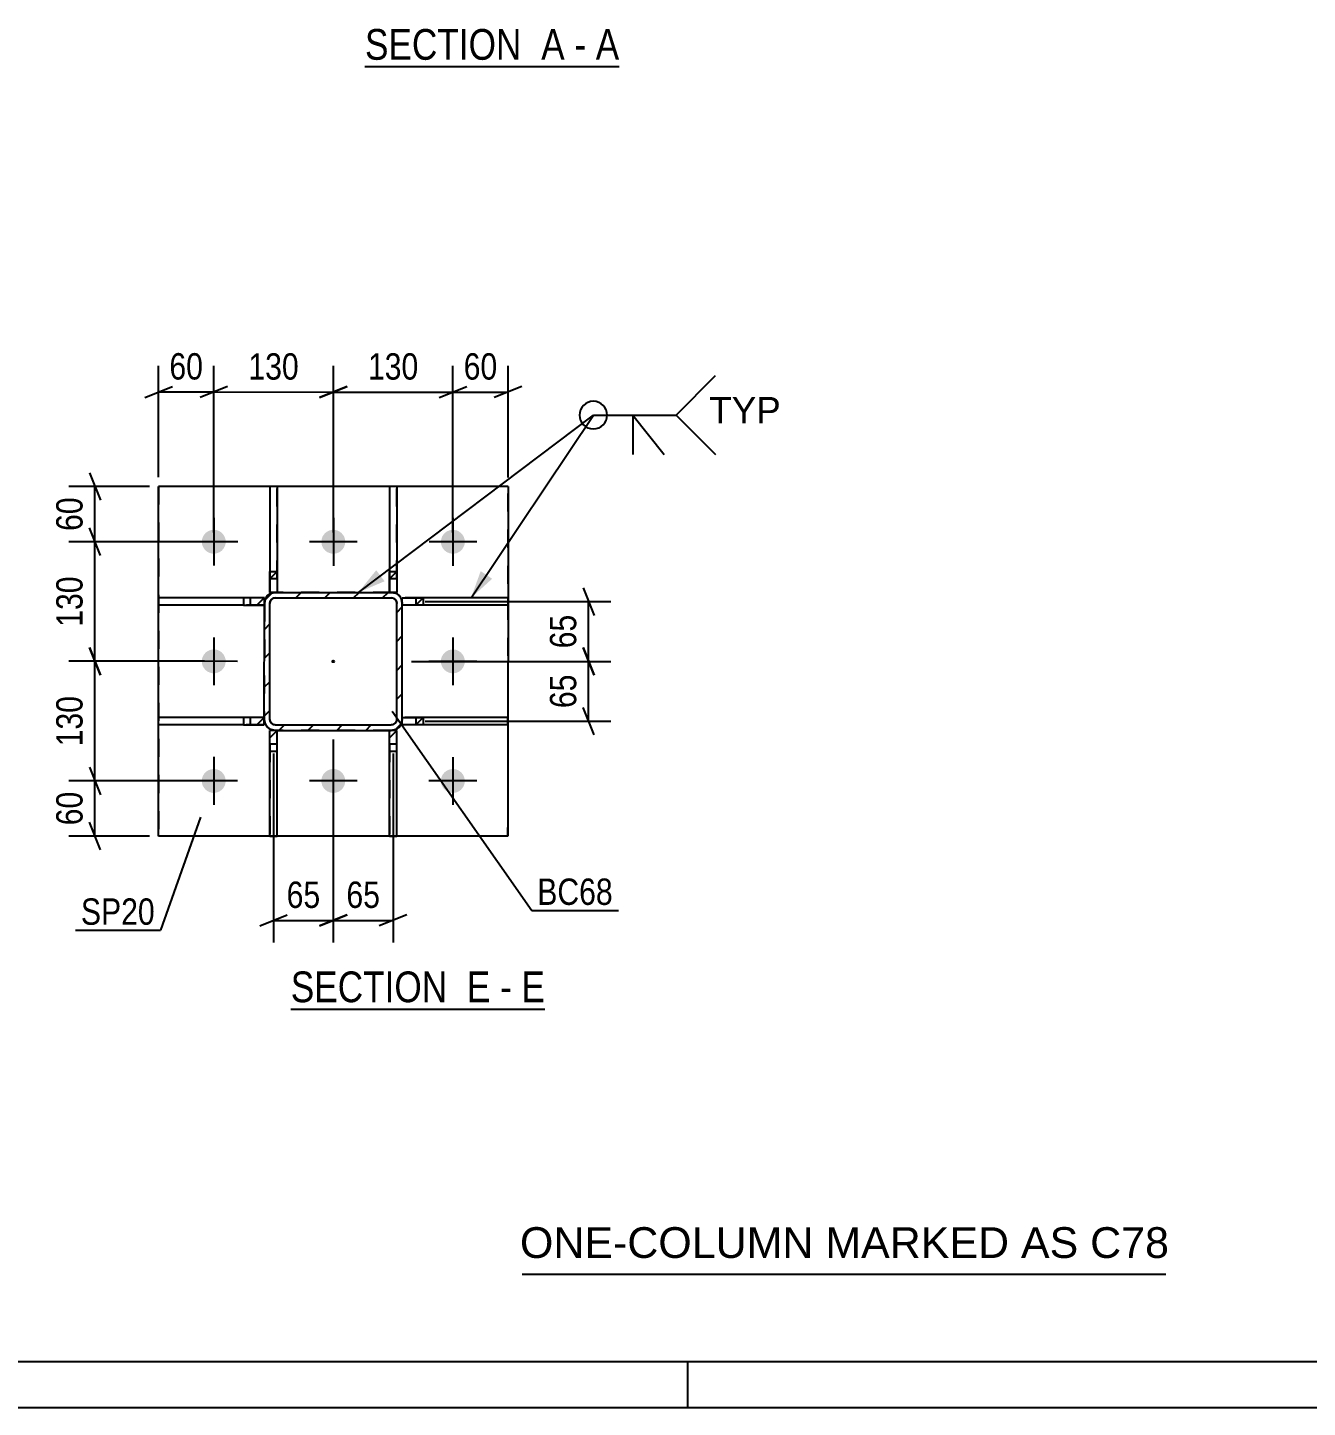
# Model space of a CAD drawing. Header units: millimetres. Extents: x -212 to 629, y -168 to 426.
# Drawn here: x 137.2 to 276.3, y -167.9 to -17.9 of the extents above; entities that cross this region are included whole.
import ezdxf

# ---------------------------------------------------------------- set-up
doc = ezdxf.new("R2010")
doc.units = ezdxf.units.MM
doc.linetypes.add('DXK_LINE_DOT2', pattern=[3.9198, 1.9599, -1.9599])
doc.linetypes.add('DXK_LINE_DOT3', pattern=[5.9187, 2.979, -0.9799, 0.9799, -0.9799])
doc.styles.add('Arial', font='ARIAL.TTF', dxfattribs={"height": 0.2})
doc.styles.add('Arial Narrow', font='ARIALN.TTF', dxfattribs={"height": 0.2})

# ---------------------------------------------------------------- blocks, each defined once
blk = doc.blocks.new('Unknown-284936395-18 - 4422')
at = {"color": 6, "linetype": 'Continuous'}
blk.add_line((165.8, -124.6), (193.44, -124.6), dxfattribs=at)
at = {"color": 0, "linetype": 'Continuous'}
for points in [[(183.9, -123.85), (183.9, -120.35), (165.8, -120.35), (165.8, -123.85)], [(187.51, -123.85), (187.51, -120.35), (184.95, -120.35), (184.95, -123.85)], [(189.84, -123.85), (189.84, -120.35), (188.56, -120.35), (188.56, -123.85)], [(193.44, -123.85), (193.44, -120.35), (190.89, -120.35), (190.89, -123.85)]]:
    blk.add_wipeout(points, dxfattribs=at)
at = {"color": 7, "linetype": 'Continuous', "style": 'Arial Narrow'}
for s, p in [('SECTION ', (165.8, -123.85)), ('E', (184.95, -123.85)), ('E', (190.89, -123.85)), ('-', (188.56, -123.85))]:
    blk.add_text(s, height=3.34, dxfattribs=at).set_placement(p)
blk = doc.blocks.new('Unknown-284936395-1134')
at = {"color": 5, "linetype": 'Continuous'}
for p, q in [((-207.04, -162.9), (623.96, -162.9)), ((208.96, -167.9), (208.96, -162.9)), ((-212.04, -167.9), (628.96, -167.9))]:
    blk.add_line(p, q, dxfattribs=at)
blk = doc.blocks.new('Unknown-284936395-17 - 3262')
at = {"color": 6, "linetype": 'Continuous'}
blk.add_line((173.87, -22.15), (201.52, -22.15), dxfattribs=at)
at = {"color": 0, "linetype": 'Continuous'}
for points in [[(191.98, -21.4), (191.98, -17.9), (173.87, -17.9), (173.87, -21.4)], [(195.59, -21.4), (195.59, -17.9), (193.03, -17.9), (193.03, -21.4)], [(197.91, -21.4), (197.91, -17.9), (196.64, -17.9), (196.64, -21.4)], [(201.52, -21.4), (201.52, -17.9), (198.96, -17.9), (198.96, -21.4)]]:
    blk.add_wipeout(points, dxfattribs=at)
at = {"color": 7, "linetype": 'Continuous', "style": 'Arial Narrow'}
for s, p in [('SECTION ', (173.87, -21.4)), ('A', (193.03, -21.4)), ('A', (198.96, -21.4)), ('-', (196.64, -21.4))]:
    blk.add_text(s, height=3.34, dxfattribs=at).set_placement(p)
blk = doc.blocks.new('Part-284936395-4465 - 4422')
at = {"linetype": 'Continuous'}
h = blk.add_hatch(dxfattribs=at)
h.set_pattern_fill('', scale=0.7, style=0, pattern_type=0)
h.set_pattern_definition([(45, (177.3264, -77.038), (-1.5715, 1.5715), [])])
h.paths.add_polyline_path([(177.33, -79.3), (177.33, -77.04), (176.53, -77.04), (176.53, -79.3)])
at = {"color": 2, "linetype": 'Continuous'}
for p, q in [((177.33, -67.8), (176.53, -67.8)), ((176.53, -67.8), (176.53, -77.04)), ((177.33, -67.8), (177.33, -77.04)), ((176.53, -79.3), (176.53, -77.04)), ((176.53, -77.04), (177.33, -77.04)), ((177.33, -77.04), (177.33, -79.3)), ((176.53, -79.3), (176.53, -79.3)), ((177.33, -79.3), (176.53, -79.3)), ((177.33, -79.3), (177.33, -79.3))]:
    blk.add_line(p, q, dxfattribs=at)
at = {"color": 7, "linetype": 'DXK_LINE_DOT2'}
for p, q in [((176.53, -67.8), (176.53, -77.8)), ((177.33, -77.8), (177.33, -67.8)), ((176.53, -77.8), (177.33, -77.8)), ((176.53, -77.8), (176.53, -79.3)), ((177.33, -77.8), (177.33, -79.3)), ((177.33, -79.3), (176.53, -79.3))]:
    blk.add_line(p, q, dxfattribs=at)
blk = doc.blocks.new('Bolt-284936395-4429 - 4422')
at = {"linetype": 'Continuous'}
for points in [[(156.13, -73.79), (156.16, -73.52), (156.24, -73.26), (156.38, -73.03), (156.56, -72.82), (156.78, -72.67), (157.03, -72.56), (157.3, -72.5), (157.57, -72.5), (157.83, -72.56), (158.08, -72.67), (158.3, -72.83), (158.48, -73.04), (158.62, -73.27), (158.7, -73.53), (158.73, -73.8), (158.7, -74.07), (158.61, -74.33), (158.47, -74.56), (158.29, -74.77), (158.07, -74.92), (157.82, -75.03), (157.56, -75.09), (157.28, -75.09), (157.02, -75.03), (156.77, -74.92), (156.55, -74.76), (156.37, -74.55), (156.24, -74.32), (156.15, -74.06)], [(169.13, -73.79), (169.16, -73.52), (169.24, -73.26), (169.38, -73.03), (169.56, -72.83), (169.78, -72.67), (170.03, -72.56), (170.3, -72.5), (170.57, -72.5), (170.83, -72.56), (171.08, -72.67), (171.3, -72.84), (171.48, -73.04), (171.62, -73.27), (171.7, -73.53), (171.73, -73.8), (171.7, -74.07), (171.61, -74.33), (171.47, -74.57), (171.29, -74.77), (171.07, -74.93), (170.82, -75.04), (170.56, -75.09), (170.28, -75.09), (170.02, -75.03), (169.77, -74.92), (169.55, -74.76), (169.37, -74.56), (169.24, -74.32), (169.15, -74.06)], [(182.13, -73.79), (182.16, -73.52), (182.24, -73.26), (182.38, -73.03), (182.56, -72.83), (182.78, -72.67), (183.03, -72.56), (183.3, -72.51), (183.57, -72.51), (183.83, -72.56), (184.08, -72.68), (184.3, -72.84), (184.48, -73.04), (184.62, -73.28), (184.7, -73.54), (184.73, -73.81), (184.7, -74.08), (184.61, -74.33), (184.47, -74.57), (184.29, -74.77), (184.07, -74.93), (183.82, -75.04), (183.56, -75.09), (183.28, -75.09), (183.02, -75.03), (182.77, -74.92), (182.55, -74.76), (182.37, -74.56), (182.24, -74.32), (182.15, -74.06)], [(156.12, -86.79), (156.15, -86.52), (156.24, -86.26), (156.38, -86.03), (156.56, -85.82), (156.78, -85.67), (157.03, -85.56), (157.29, -85.5), (157.57, -85.5), (157.83, -85.56), (158.08, -85.67), (158.3, -85.83), (158.48, -86.04), (158.61, -86.27), (158.7, -86.53), (158.72, -86.8), (158.69, -87.07), (158.61, -87.33), (158.47, -87.56), (158.29, -87.77), (158.07, -87.92), (157.82, -88.03), (157.55, -88.09), (157.28, -88.09), (157.02, -88.03), (156.77, -87.92), (156.55, -87.76), (156.37, -87.55), (156.23, -87.32), (156.15, -87.06)], [(182.12, -86.79), (182.15, -86.52), (182.24, -86.26), (182.38, -86.03), (182.56, -85.83), (182.78, -85.67), (183.03, -85.56), (183.29, -85.51), (183.57, -85.51), (183.83, -85.56), (184.08, -85.68), (184.3, -85.84), (184.48, -86.04), (184.61, -86.28), (184.7, -86.54), (184.72, -86.81), (184.69, -87.08), (184.61, -87.33), (184.47, -87.57), (184.29, -87.77), (184.07, -87.93), (183.82, -88.04), (183.55, -88.09), (183.28, -88.09), (183.02, -88.03), (182.77, -87.92), (182.55, -87.76), (182.37, -87.56), (182.23, -87.32), (182.15, -87.06)], [(156.12, -99.79), (156.15, -99.52), (156.24, -99.26), (156.37, -99.03), (156.56, -98.82), (156.78, -98.67), (157.03, -98.56), (157.29, -98.5), (157.56, -98.5), (157.83, -98.56), (158.08, -98.67), (158.3, -98.83), (158.48, -99.04), (158.61, -99.27), (158.69, -99.53), (158.72, -99.8), (158.69, -100.07), (158.61, -100.33), (158.47, -100.56), (158.29, -100.77), (158.07, -100.92), (157.82, -101.03), (157.55, -101.09), (157.28, -101.09), (157.01, -101.03), (156.77, -100.92), (156.55, -100.76), (156.37, -100.55), (156.23, -100.32), (156.15, -100.06)], [(169.12, -99.79), (169.15, -99.52), (169.24, -99.26), (169.37, -99.03), (169.56, -98.83), (169.78, -98.67), (170.03, -98.56), (170.29, -98.5), (170.56, -98.5), (170.83, -98.56), (171.08, -98.67), (171.3, -98.84), (171.48, -99.04), (171.61, -99.27), (171.69, -99.53), (171.72, -99.8), (171.69, -100.07), (171.61, -100.33), (171.47, -100.57), (171.29, -100.77), (171.07, -100.93), (170.82, -101.04), (170.55, -101.09), (170.28, -101.09), (170.01, -101.03), (169.77, -100.92), (169.55, -100.76), (169.37, -100.56), (169.23, -100.32), (169.15, -100.06)], [(182.12, -99.79), (182.15, -99.52), (182.24, -99.26), (182.37, -99.03), (182.56, -98.83), (182.78, -98.67), (183.03, -98.56), (183.29, -98.51), (183.56, -98.51), (183.83, -98.56), (184.08, -98.68), (184.3, -98.84), (184.48, -99.04), (184.61, -99.28), (184.69, -99.54), (184.72, -99.81), (184.69, -100.08), (184.61, -100.33), (184.47, -100.57), (184.29, -100.77), (184.07, -100.93), (183.82, -101.04), (183.55, -101.09), (183.28, -101.09), (183.01, -101.03), (182.77, -100.92), (182.55, -100.76), (182.37, -100.56), (182.23, -100.32), (182.15, -100.06)]]:
    blk.add_hatch(color=1, dxfattribs=at).paths.add_polyline_path(points)
at = {"color": 1, "linetype": 'Continuous'}
for p, q in [((157.43, -71.19), (157.43, -76.39)), ((170.43, -71.2), (170.43, -76.4)), ((183.43, -71.2), (183.43, -76.4)), ((160.03, -73.8), (154.83, -73.79)), ((173.03, -73.8), (167.83, -73.8)), ((186.03, -73.8), (180.83, -73.8)), ((157.42, -84.19), (157.42, -89.39)), ((183.42, -84.2), (183.42, -89.4)), ((160.02, -86.8), (154.82, -86.79)), ((186.02, -86.8), (180.82, -86.8)), ((157.42, -97.19), (157.42, -102.39)), ((170.42, -97.2), (170.42, -102.4)), ((183.42, -97.2), (183.42, -102.4)), ((160.02, -99.8), (154.82, -99.79)), ((173.02, -99.8), (167.82, -99.8)), ((186.02, -99.8), (180.82, -99.8))]:
    blk.add_line(p, q, dxfattribs=at)
blk = doc.blocks.new('Part-284936395-4463 - 4422')
at = {"linetype": 'Continuous'}
h = blk.add_hatch(dxfattribs=at)
h.set_pattern_fill('', scale=0.7, style=0, pattern_type=0)
h.set_pattern_definition([(45, (177.3234, -94.2981), (-1.5715, 1.5715), [])])
h.paths.add_polyline_path([(177.32, -96.56), (177.32, -94.3), (176.52, -94.3), (176.52, -96.56)])
at = {"color": 2, "linetype": 'Continuous'}
for p, q in [((176.52, -94.3), (176.52, -94.3)), ((176.52, -96.56), (176.52, -94.3)), ((177.32, -94.3), (176.52, -94.3)), ((177.32, -94.3), (177.32, -94.3)), ((177.32, -96.56), (177.32, -94.3)), ((176.52, -105.8), (176.52, -96.56)), ((176.52, -96.56), (177.32, -96.56)), ((177.32, -105.8), (177.32, -96.56)), ((176.52, -105.8), (177.32, -105.8))]:
    blk.add_line(p, q, dxfattribs=at)
at = {"color": 7, "linetype": 'DXK_LINE_DOT2'}
for p, q in [((176.52, -95.8), (176.52, -94.3)), ((177.32, -94.3), (176.52, -94.3)), ((177.32, -95.8), (177.32, -94.3)), ((177.32, -95.8), (176.52, -95.8)), ((176.52, -95.8), (176.52, -105.8)), ((177.32, -105.8), (177.32, -95.8))]:
    blk.add_line(p, q, dxfattribs=at)
blk = doc.blocks.new('Part-284936395-4466 - 4422')
at = {"linetype": 'Continuous'}
h = blk.add_hatch(dxfattribs=at)
h.set_pattern_fill('', scale=0.7, style=0, pattern_type=0)
h.set_pattern_definition([(45, (162.9236, -92.8954), (-1.5715, 1.5715), [])])
h.paths.add_polyline_path([(162.92, -93.7), (162.92, -92.9), (160.66, -92.89), (160.66, -93.69)])
at = {"color": 2, "linetype": 'Continuous'}
for p, q in [((151.42, -93.69), (151.42, -92.89)), ((160.66, -92.89), (151.42, -92.89)), ((162.92, -92.9), (160.66, -92.89)), ((160.66, -92.89), (160.66, -93.69)), ((162.92, -92.9), (162.92, -92.9)), ((162.92, -93.7), (162.92, -92.9)), ((160.66, -93.69), (151.42, -93.69)), ((160.66, -93.69), (162.92, -93.7)), ((162.92, -93.7), (162.92, -93.7))]:
    blk.add_line(p, q, dxfattribs=at)
at = {"color": 7, "linetype": 'DXK_LINE_DOT2'}
for p, q in [((162.92, -92.9), (160.66, -92.89)), ((161.42, -93.7), (161.42, -92.9)), ((162.92, -93.7), (162.92, -92.9)), ((162.92, -93.7), (160.66, -93.69))]:
    blk.add_line(p, q, dxfattribs=at)
blk = doc.blocks.new('Part-284936395-4467 - 4422')
at = {"linetype": 'Continuous'}
h = blk.add_hatch(dxfattribs=at)
h.set_pattern_fill('', scale=0.7, style=0, pattern_type=0)
h.set_pattern_definition([(45, (164.3234, -94.2959), (-1.5715, 1.5715), [])])
h.paths.add_polyline_path([(164.32, -96.56), (164.32, -94.3), (163.52, -94.3), (163.52, -96.56)])
at = {"color": 2, "linetype": 'Continuous'}
for p, q in [((163.52, -94.3), (163.52, -94.3)), ((163.52, -96.56), (163.52, -94.3)), ((164.32, -94.3), (163.52, -94.3)), ((164.32, -94.3), (164.32, -94.3)), ((164.32, -96.56), (164.32, -94.3)), ((163.52, -105.8), (163.52, -96.56)), ((163.52, -96.56), (164.32, -96.56)), ((164.32, -105.8), (164.32, -96.56)), ((163.52, -105.8), (164.32, -105.8))]:
    blk.add_line(p, q, dxfattribs=at)
at = {"color": 7, "linetype": 'DXK_LINE_DOT2'}
for p, q in [((163.52, -95.8), (163.52, -94.3)), ((164.32, -94.3), (163.52, -94.3)), ((164.32, -95.8), (164.32, -94.3)), ((164.32, -95.8), (163.52, -95.8)), ((163.52, -95.8), (163.52, -105.8)), ((164.32, -105.8), (164.32, -95.8))]:
    blk.add_line(p, q, dxfattribs=at)
blk = doc.blocks.new('Part-284936395-4468 - 4422')
at = {"linetype": 'Continuous'}
h = blk.add_hatch(dxfattribs=at)
h.set_pattern_fill('', scale=0.7, style=0, pattern_type=0)
h.set_pattern_definition([(45, (162.9259, -79.896), (-1.5715, 1.5715), [])])
h.paths.add_polyline_path([(162.93, -80.7), (162.93, -79.9), (160.66, -79.9), (160.66, -80.7)])
at = {"color": 2, "linetype": 'Continuous'}
for p, q in [((151.43, -80.69), (151.43, -79.89)), ((160.66, -79.9), (151.43, -79.89)), ((160.66, -80.7), (151.43, -80.69)), ((162.93, -79.9), (160.66, -79.9)), ((160.66, -79.9), (160.66, -80.7)), ((160.66, -80.7), (162.93, -80.7)), ((162.93, -79.9), (162.93, -79.9)), ((162.93, -80.7), (162.93, -79.9)), ((162.93, -80.7), (162.93, -80.7))]:
    blk.add_line(p, q, dxfattribs=at)
at = {"color": 7, "linetype": 'DXK_LINE_DOT2'}
for p, q in [((162.93, -79.9), (160.66, -79.9)), ((162.93, -80.7), (160.66, -80.7)), ((161.43, -80.7), (161.43, -79.9)), ((162.93, -80.7), (162.93, -79.9))]:
    blk.add_line(p, q, dxfattribs=at)
blk = doc.blocks.new('Part-284936395-4487 - 4422')
at = {"linetype": 'Continuous'}
h = blk.add_hatch(dxfattribs=at)
h.set_pattern_fill('', scale=0.7, style=0, pattern_type=0)
h.set_pattern_definition([(45, (177.1826, -94.2068), (-1.57154, 1.57154), [])])
h.paths.add_polyline_path([(176.72, -94.3), (177.18, -94.21), (177.57, -93.95), (177.83, -93.56), (177.92, -93.1), (177.93, -80.5), (177.83, -80.04), (177.57, -79.65), (177.19, -79.39), (176.73, -79.3), (164.13, -79.3), (163.67, -79.39), (163.28, -79.65), (163.02, -80.04), (162.93, -80.5), (162.92, -93.1), (163.01, -93.55), (163.27, -93.94), (163.66, -94.2), (164.12, -94.3)])
h.paths.add_polyline_path([(164.12, -93.7), (163.89, -93.65), (163.7, -93.52), (163.57, -93.33), (163.52, -93.1), (163.53, -80.5), (163.57, -80.27), (163.7, -80.07), (163.9, -79.94), (164.13, -79.9), (176.73, -79.9), (176.96, -79.94), (177.15, -80.07), (177.28, -80.27), (177.33, -80.5), (177.32, -93.1), (177.28, -93.33), (177.15, -93.52), (176.95, -93.65), (176.72, -93.7)])
blk.add_hatch(color=246, dxfattribs=at).paths.add_polyline_path([(170.42, -86.9, -1), (170.42, -86.7, -1)])
at = {"color": 7, "linetype": 'DXK_LINE_DOT2'}
for p, q in [((163.67, -79.39), (164.13, -79.3)), ((176.73, -79.3), (164.13, -79.3)), ((176.73, -79.3), (177.18, -79.39)), ((162.93, -80.5), (162.92, -93.1)), ((162.93, -80.5), (163.02, -80.04)), ((163.02, -80.04), (163.02, -80.04)), ((163.52, -93.1), (163.53, -80.5)), ((163.57, -80.27), (163.53, -80.5)), ((163.7, -80.07), (163.57, -80.27)), ((163.9, -79.94), (163.7, -80.07)), ((164.13, -79.9), (163.9, -79.94)), ((164.13, -79.9), (176.73, -79.9)), ((176.95, -79.94), (176.73, -79.9)), ((177.15, -80.07), (176.95, -79.94)), ((177.28, -80.27), (177.15, -80.07)), ((177.33, -80.5), (177.28, -80.27)), ((177.32, -93.1), (177.33, -80.5)), ((177.83, -80.04), (177.93, -80.5)), ((177.92, -93.1), (177.93, -80.5)), ((163.01, -93.55), (162.92, -93.1)), ((162.92, -93.1), (162.92, -93.1)), ((163.52, -93.1), (163.57, -93.33)), ((163.57, -93.33), (163.7, -93.52)), ((164.12, -94.3), (163.66, -94.2)), ((163.7, -93.52), (163.89, -93.65)), ((163.89, -93.65), (164.12, -93.7)), ((164.12, -93.7), (176.72, -93.7)), ((176.72, -94.3), (164.12, -94.3)), ((176.72, -93.7), (176.95, -93.65)), ((177.18, -94.21), (176.72, -94.3)), ((176.95, -93.65), (177.15, -93.52)), ((177.15, -93.52), (177.28, -93.33)), ((177.28, -93.33), (177.32, -93.1)), ((177.92, -93.1), (177.83, -93.56))]:
    blk.add_line(p, q, dxfattribs=at)
at = {"color": 2, "linetype": 'Continuous'}
for p, q in [((164.13, -79.3), (163.67, -79.39)), ((164.13, -79.3), (164.13, -79.3)), ((164.13, -79.3), (176.73, -79.3)), ((176.73, -79.3), (176.73, -79.3)), ((177.19, -79.39), (176.73, -79.3)), ((162.92, -93.1), (162.93, -80.5)), ((163.02, -80.04), (162.93, -80.5)), ((162.93, -80.5), (162.93, -80.5)), ((163.52, -93.1), (163.53, -80.5)), ((163.53, -80.5), (163.57, -80.27)), ((163.53, -80.5), (163.53, -80.5)), ((163.57, -80.27), (163.7, -80.07)), ((163.7, -80.07), (163.9, -79.94)), ((163.9, -79.94), (164.13, -79.9)), ((164.13, -79.9), (164.13, -79.9)), ((164.13, -79.9), (176.73, -79.9)), ((176.73, -79.9), (176.73, -79.9)), ((176.73, -79.9), (176.96, -79.94)), ((176.96, -79.94), (177.15, -80.07)), ((177.15, -80.07), (177.28, -80.27)), ((177.28, -80.27), (177.33, -80.5)), ((177.32, -93.1), (177.33, -80.5)), ((177.33, -80.5), (177.33, -80.5)), ((177.93, -80.5), (177.83, -80.04)), ((177.92, -93.1), (177.93, -80.5)), ((177.93, -80.5), (177.93, -80.5)), ((162.92, -93.1), (162.92, -93.1)), ((162.92, -93.1), (163.01, -93.55)), ((163.52, -93.1), (163.52, -93.1)), ((163.57, -93.33), (163.52, -93.1)), ((163.7, -93.52), (163.57, -93.33)), ((163.66, -94.2), (164.12, -94.3)), ((163.89, -93.65), (163.7, -93.52)), ((164.12, -93.7), (163.89, -93.65)), ((164.12, -93.7), (164.12, -93.7)), ((164.12, -93.7), (176.72, -93.7)), ((164.12, -94.3), (164.12, -94.3)), ((164.12, -94.3), (176.72, -94.3)), ((176.95, -93.65), (176.72, -93.7)), ((176.72, -93.7), (176.72, -93.7)), ((176.72, -94.3), (177.18, -94.21)), ((176.72, -94.3), (176.72, -94.3)), ((177.15, -93.52), (176.95, -93.65)), ((177.28, -93.33), (177.15, -93.52)), ((177.32, -93.1), (177.28, -93.33)), ((177.32, -93.1), (177.32, -93.1)), ((177.83, -93.56), (177.92, -93.1)), ((177.92, -93.1), (177.92, -93.1))]:
    blk.add_line(p, q, dxfattribs=at)
at = {"color": 7, "linetype": 'DXK_LINE_DOT3'}
blk.add_line((170.42, -86.8), (170.42, -86.8), dxfattribs=at)
at = {"color": 246, "linetype": 'DXK_LINE_DOT2'}
blk.add_line((170.42, -86.8), (170.42, -86.8), dxfattribs=at)
at = {"color": 246, "linetype": 'Continuous'}
blk.add_circle((170.42, -86.8), 0.1, dxfattribs=at)
at = {"color": 7, "linetype": 'DXK_LINE_DOT2'}
for centre, start, end in [((164.13, -80.5), 112.49, 157.49), ((176.73, -80.5), 22.49, 67.49), ((164.12, -93.1), 202.49, 247.49), ((176.72, -93.1), 292.49, 337.49)]:
    blk.add_arc(centre, 1.2, start, end, dxfattribs=at)
at = {"color": 2, "linetype": 'Continuous'}
for centre, start, end in [((164.13, -80.5), 112.49, 157.49), ((176.73, -80.5), 22.49, 67.49), ((164.12, -93.1), 202.49, 247.49), ((176.72, -93.1), 292.49, 337.49)]:
    blk.add_arc(centre, 1.2, start, end, dxfattribs=at)
blk = doc.blocks.new('Part-284936395-4495 - 4422')
at = {"color": 2, "linetype": 'Continuous'}
for p, q in [((151.42, -105.79), (151.43, -67.79)), ((189.43, -67.8), (151.43, -67.79)), ((189.43, -67.8), (189.42, -105.8)), ((189.43, -67.8), (189.43, -67.8)), ((189.42, -105.8), (151.42, -105.79)), ((189.42, -105.8), (189.42, -105.8))]:
    blk.add_line(p, q, dxfattribs=at)
at = {"color": 7, "linetype": 'DXK_LINE_DOT2'}
for p, q in [((151.43, -67.79), (151.42, -105.79)), ((189.42, -105.8), (189.43, -67.8))]:
    blk.add_line(p, q, dxfattribs=at)
blk = doc.blocks.new('Part-284936395-4537 - 4422')
at = {"linetype": 'Continuous'}
h = blk.add_hatch(dxfattribs=at)
h.set_pattern_fill('', scale=0.7, style=0, pattern_type=0)
h.set_pattern_definition([(45, (180.184, -92.8984), (-1.5715, 1.5715), [])])
h.paths.add_polyline_path([(180.18, -93.7), (180.18, -92.9), (177.92, -92.9), (177.92, -93.7)])
at = {"color": 2, "linetype": 'Continuous'}
for p, q in [((177.92, -92.9), (177.92, -92.9)), ((177.92, -92.9), (180.18, -92.9)), ((177.92, -93.7), (177.92, -92.9)), ((189.42, -92.9), (180.18, -92.9)), ((180.18, -92.9), (180.18, -93.7)), ((189.42, -93.7), (189.42, -92.9)), ((177.92, -93.7), (177.92, -93.7)), ((180.18, -93.7), (177.92, -93.7)), ((189.42, -93.7), (180.18, -93.7))]:
    blk.add_line(p, q, dxfattribs=at)
at = {"color": 7, "linetype": 'DXK_LINE_DOT2'}
for p, q in [((177.92, -93.7), (177.92, -92.9)), ((180.18, -92.9), (177.92, -92.9)), ((179.42, -93.7), (179.42, -92.9)), ((180.18, -93.7), (177.92, -93.7))]:
    blk.add_line(p, q, dxfattribs=at)
blk = doc.blocks.new('Part-284936395-4538 - 4422')
at = {"linetype": 'Continuous'}
h = blk.add_hatch(dxfattribs=at)
h.set_pattern_fill('', scale=0.7, style=0, pattern_type=0)
h.set_pattern_definition([(45, (180.1862, -79.899), (-1.5715, 1.5715), [])])
h.paths.add_polyline_path([(180.19, -80.7), (180.19, -79.9), (177.93, -79.9), (177.93, -80.7)])
at = {"color": 2, "linetype": 'Continuous'}
for p, q in [((177.93, -79.9), (177.93, -79.9)), ((177.93, -79.9), (180.19, -79.9)), ((177.93, -80.7), (177.93, -79.9)), ((177.93, -80.7), (177.93, -80.7)), ((180.19, -80.7), (177.93, -80.7)), ((189.43, -79.9), (180.19, -79.9)), ((180.19, -79.9), (180.19, -80.7)), ((189.43, -80.7), (180.19, -80.7)), ((189.43, -80.7), (189.43, -79.9))]:
    blk.add_line(p, q, dxfattribs=at)
at = {"color": 7, "linetype": 'DXK_LINE_DOT2'}
for p, q in [((177.93, -80.7), (177.93, -79.9)), ((180.19, -79.9), (177.93, -79.9)), ((180.19, -80.7), (177.93, -80.7)), ((179.43, -80.7), (179.43, -79.9))]:
    blk.add_line(p, q, dxfattribs=at)
blk = doc.blocks.new('Part-284936395-4539 - 4422')
at = {"linetype": 'Continuous'}
h = blk.add_hatch(dxfattribs=at)
h.set_pattern_fill('', scale=0.7, style=0, pattern_type=0)
h.set_pattern_definition([(45, (164.3264, -77.035), (-1.5715, 1.5715), [])])
h.paths.add_polyline_path([(164.33, -79.3), (164.33, -77.03), (163.53, -77.03), (163.53, -79.3)])
at = {"color": 2, "linetype": 'Continuous'}
for p, q in [((164.33, -67.8), (163.53, -67.8)), ((163.53, -67.8), (163.53, -77.03)), ((164.33, -67.8), (164.33, -77.03)), ((163.53, -79.3), (163.53, -77.03)), ((163.53, -77.03), (164.33, -77.03)), ((164.33, -77.03), (164.33, -79.3)), ((163.53, -79.3), (163.53, -79.3)), ((164.33, -79.3), (163.53, -79.3)), ((164.33, -79.3), (164.33, -79.3))]:
    blk.add_line(p, q, dxfattribs=at)
at = {"color": 7, "linetype": 'DXK_LINE_DOT2'}
for p, q in [((163.53, -67.8), (163.53, -77.8)), ((164.33, -77.8), (164.33, -67.8)), ((163.53, -77.8), (164.33, -77.8)), ((163.53, -77.8), (163.53, -79.3)), ((164.33, -77.8), (164.33, -79.3)), ((164.33, -79.3), (163.53, -79.3))]:
    blk.add_line(p, q, dxfattribs=at)
blk = doc.blocks.new('StraightDimension-284936395-28874 - 4422')
at = {"color": 7, "linetype": 'Continuous'}
for p, q in [((151.43, -66.79), (151.43, -54.66)), ((157.43, -72.79), (157.43, -54.66)), ((149.93, -58.11), (152.93, -56.91)), ((158.93, -56.92), (155.93, -58.11)), ((151.43, -57.51), (157.43, -57.51))]:
    blk.add_line(p, q, dxfattribs=at)
at = {"color": 0}
blk.add_wipeout([(156.86, -56.76), (156.86, -52.56), (152, -52.56), (152, -56.76)], dxfattribs=at)
at = {"color": 3, "style": 'Arial Narrow'}
blk.add_text('60', height=2.863, rotation=-0.0115, dxfattribs=at).set_placement((152.6, -56.16))
blk = doc.blocks.new('StraightDimension-284936395-27181 - 4422')
at = {"color": 7, "linetype": 'Continuous'}
for p, q in [((170.42, -95.3), (170.42, -117.35)), ((163.92, -96.8), (163.92, -117.35)), ((162.42, -115.55), (165.42, -114.35)), ((163.92, -114.95), (170.42, -114.95)), ((171.92, -114.35), (168.92, -115.55))]:
    blk.add_line(p, q, dxfattribs=at)
at = {"color": 0}
blk.add_wipeout([(169.6, -114.2), (169.6, -110), (164.75, -110), (164.75, -114.2)], dxfattribs=at)
at = {"color": 3, "style": 'Arial Narrow'}
blk.add_text('65', height=2.863, dxfattribs=at).set_placement((165.35, -113.6))
blk = doc.blocks.new('StraightDimension-284936395-33033 - 4422')
at = {"color": 7, "linetype": 'Continuous'}
for p, q in [((145.11, -75.29), (143.91, -72.29)), ((156.43, -73.79), (141.66, -73.79)), ((144.51, -86.79), (144.51, -73.79)), ((143.91, -85.29), (145.11, -88.29)), ((156.42, -86.79), (141.66, -86.79))]:
    blk.add_line(p, q, dxfattribs=at)
at = {"color": 0}
blk.add_wipeout([(143.76, -76.95), (139.56, -76.95), (139.56, -83.64), (143.76, -83.64)], dxfattribs=at)
at = {"color": 3, "style": 'Arial Narrow'}
blk.add_text('130', height=2.863, rotation=90.0002, dxfattribs=at).set_placement((143.16, -83.04))
blk = doc.blocks.new('StraightDimension-284936395-33035 - 4422')
at = {"color": 7, "linetype": 'Continuous'}
for p, q in [((143.91, -98.29), (145.11, -101.29)), ((156.42, -99.79), (141.66, -99.79)), ((144.51, -105.79), (144.51, -99.79)), ((145.11, -107.29), (143.91, -104.29)), ((150.42, -105.79), (141.66, -105.79))]:
    blk.add_line(p, q, dxfattribs=at)
at = {"color": 0}
blk.add_wipeout([(143.76, -100.37), (139.56, -100.37), (139.56, -105.22), (143.76, -105.22)], dxfattribs=at)
at = {"color": 3, "style": 'Arial Narrow'}
blk.add_text('60', height=2.863, rotation=90.0002, dxfattribs=at).set_placement((143.16, -104.62))
blk = doc.blocks.new('StraightDimension-284936395-27180 - 4422')
at = {"color": 7, "linetype": 'Continuous'}
for p, q in [((170.42, -95.3), (170.42, -117.35)), ((176.92, -96.8), (176.92, -117.35)), ((168.92, -115.55), (171.92, -114.35)), ((170.42, -114.95), (176.92, -114.95)), ((178.42, -114.35), (175.42, -115.55))]:
    blk.add_line(p, q, dxfattribs=at)
at = {"color": 0}
blk.add_wipeout([(176.1, -114.2), (176.1, -110), (171.25, -110), (171.25, -114.2)], dxfattribs=at)
at = {"color": 3, "style": 'Arial Narrow'}
blk.add_text('65', height=2.863, dxfattribs=at).set_placement((171.85, -113.6))
blk = doc.blocks.new('StraightDimension-284936395-27210 - 4422')
at = {"color": 7, "linetype": 'Continuous'}
for p, q in [((197.59, -78.8), (198.79, -81.8)), ((180.43, -80.3), (200.59, -80.3)), ((198.19, -86.8), (198.19, -80.3)), ((198.79, -88.3), (197.59, -85.3)), ((178.92, -86.8), (200.59, -86.8))]:
    blk.add_line(p, q, dxfattribs=at)
at = {"color": 0}
blk.add_wipeout([(197.44, -81.12), (193.24, -81.12), (193.24, -85.98), (197.44, -85.98)], dxfattribs=at)
at = {"color": 3, "style": 'Arial Narrow'}
blk.add_text('65', height=2.863, rotation=90.0002, dxfattribs=at).set_placement((196.84, -85.38))
blk = doc.blocks.new('StraightDimension-284936395-27211 - 4422')
at = {"color": 7, "linetype": 'Continuous'}
for p, q in [((197.59, -85.3), (198.79, -88.3)), ((178.92, -86.8), (200.59, -86.8)), ((198.19, -93.3), (198.19, -86.8)), ((198.79, -94.8), (197.59, -91.8)), ((180.42, -93.3), (200.59, -93.3))]:
    blk.add_line(p, q, dxfattribs=at)
at = {"color": 0}
blk.add_wipeout([(197.44, -87.62), (193.24, -87.62), (193.24, -92.48), (197.44, -92.48)], dxfattribs=at)
at = {"color": 3, "style": 'Arial Narrow'}
blk.add_text('65', height=2.863, rotation=90.0002, dxfattribs=at).set_placement((196.84, -91.88))
blk = doc.blocks.new('StraightDimension-284936395-33032 - 4422')
at = {"color": 7, "linetype": 'Continuous'}
for p, q in [((143.91, -66.29), (145.11, -69.29)), ((150.43, -67.79), (141.66, -67.79)), ((144.51, -73.79), (144.51, -67.79)), ((145.11, -75.29), (143.91, -72.29)), ((156.43, -73.79), (141.66, -73.79))]:
    blk.add_line(p, q, dxfattribs=at)
at = {"color": 0}
blk.add_wipeout([(143.76, -68.37), (139.56, -68.37), (139.56, -73.22), (143.76, -73.22)], dxfattribs=at)
at = {"color": 3, "style": 'Arial Narrow'}
blk.add_text('60', height=2.863, rotation=90.0002, dxfattribs=at).set_placement((143.16, -72.62))
blk = doc.blocks.new('StraightDimension-284936395-28871 - 4422')
at = {"color": 7, "linetype": 'Continuous'}
for p, q in [((183.43, -72.8), (183.43, -54.67)), ((189.43, -66.8), (189.43, -54.67)), ((181.93, -58.12), (184.93, -56.92)), ((190.93, -56.92), (187.93, -58.12)), ((183.43, -57.52), (189.43, -57.52))]:
    blk.add_line(p, q, dxfattribs=at)
at = {"color": 0}
blk.add_wipeout([(188.86, -56.77), (188.86, -52.57), (184, -52.57), (184, -56.77)], dxfattribs=at)
at = {"color": 3, "style": 'Arial Narrow'}
blk.add_text('60', height=2.863, rotation=-0.0115, dxfattribs=at).set_placement((184.6, -56.17))
blk = doc.blocks.new('StraightDimension-284936395-28872 - 4422')
at = {"color": 7, "linetype": 'Continuous'}
for p, q in [((170.43, -72.8), (170.43, -54.67)), ((183.43, -72.8), (183.43, -54.67)), ((171.93, -56.92), (168.93, -58.12)), ((181.93, -58.12), (184.93, -56.92)), ((170.43, -57.52), (183.43, -57.52))]:
    blk.add_line(p, q, dxfattribs=at)
at = {"color": 0}
blk.add_wipeout([(180.27, -56.77), (180.27, -52.57), (173.59, -52.57), (173.59, -56.77)], dxfattribs=at)
at = {"color": 3, "style": 'Arial Narrow'}
blk.add_text('130', height=2.863, rotation=-0.0115, dxfattribs=at).set_placement((174.19, -56.17))
blk = doc.blocks.new('StraightDimension-284936395-28873 - 4422')
at = {"color": 7, "linetype": 'Continuous'}
for p, q in [((157.43, -72.79), (157.43, -54.66)), ((170.43, -72.8), (170.43, -54.67)), ((158.93, -56.91), (155.93, -58.11)), ((168.93, -58.12), (171.93, -56.92)), ((157.43, -57.51), (170.43, -57.52))]:
    blk.add_line(p, q, dxfattribs=at)
at = {"color": 0}
blk.add_wipeout([(167.27, -56.77), (167.27, -52.57), (160.59, -52.57), (160.59, -56.77)], dxfattribs=at)
at = {"color": 3, "style": 'Arial Narrow'}
blk.add_text('130', height=2.863, rotation=-0.0115, dxfattribs=at).set_placement((161.19, -56.17))
blk = doc.blocks.new('StraightDimension-284936395-33034 - 4422')
at = {"color": 7, "linetype": 'Continuous'}
for p, q in [((145.11, -88.29), (143.91, -85.29)), ((156.42, -86.79), (141.66, -86.79)), ((144.51, -99.79), (144.51, -86.79)), ((143.91, -98.29), (145.11, -101.29)), ((156.42, -99.79), (141.66, -99.79))]:
    blk.add_line(p, q, dxfattribs=at)
at = {"color": 0}
blk.add_wipeout([(143.76, -89.95), (139.56, -89.95), (139.56, -96.64), (143.76, -96.64)], dxfattribs=at)
at = {"color": 3, "style": 'Arial Narrow'}
blk.add_text('130', height=2.863, rotation=90.0002, dxfattribs=at).set_placement((143.16, -96.04))
blk = doc.blocks.new('Mark-284936395-4483 - 4422')
at = {"color": 0}
blk.add_wipeout([(200.82, -113.27), (200.82, -110.27), (192.6, -110.27), (192.6, -113.27)], dxfattribs=at)
blk.add_wipeout([(200.82, -113.27), (200.82, -110.27), (192.6, -110.27), (192.6, -113.27)], dxfattribs=at)
at = {"color": 30, "linetype": 'Continuous'}
for p, q in [((176.84, -92.22), (192, -113.87)), ((192, -113.87), (201.42, -113.87))]:
    blk.add_line(p, q, dxfattribs=at)
at = {"color": 3, "style": 'Arial Narrow'}
blk.add_text('BC68', height=2.863, dxfattribs=at).set_placement((192.6, -113.27))
blk = doc.blocks.new('Mark-284936395-4491 - 4422')
at = {"color": 0}
blk.add_wipeout([(151.02, -115.43), (151.02, -112.43), (142.98, -112.43), (142.98, -115.43)], dxfattribs=at)
blk.add_wipeout([(151.02, -115.43), (151.02, -112.43), (142.98, -112.43), (142.98, -115.43)], dxfattribs=at)
at = {"color": 30, "linetype": 'Continuous'}
for p in [(155.99, -103.75), (142.38, -116.03)]:
    blk.add_line(p, (151.62, -116.03), dxfattribs=at)
at = {"color": 3, "style": 'Arial Narrow'}
blk.add_text('SP20', height=2.863, dxfattribs=at).set_placement((142.98, -115.43))
blk = doc.blocks.new('WeldMark-284936395-27234 - 4422')
at = {"linetype": 'Continuous'}
for points in [[(176, -78.09), (173.15, -79.3), (175.09, -76.89)], [(187.7, -77.82), (185.4, -79.9), (186.45, -76.99)]]:
    blk.add_hatch(color=30, dxfattribs=at).paths.add_polyline_path(points)
at = {"color": 30, "linetype": 'Continuous'}
for p, q in [((173.15, -79.3), (198.7, -60.03)), ((185.4, -79.9), (198.7, -60.03)), ((198.7, -60.03), (207.7, -60.03))]:
    blk.add_line(p, q, dxfattribs=at)
at = {"color": 3, "linetype": 'Continuous'}
for q in [(206.41, -64.32), (202.98, -64.32)]:
    blk.add_line((202.98, -60.03), q, dxfattribs=at)
for start, end in [(90, 270), (270, 90)]:
    blk.add_arc((198.7, -60.03), 1.5, start, end, dxfattribs=at)
at = {"color": 0, "linetype": 'Continuous'}
blk.add_wipeout([(219.07, -60.93), (219.07, -57.93), (211.3, -57.93), (211.3, -60.93)], dxfattribs=at)
blk.add_wipeout([(219.07, -60.93), (219.07, -57.93), (211.3, -57.93), (211.3, -60.93)], dxfattribs=at)
at = {"color": 3, "linetype": 'Continuous'}
for q in [(211.98, -55.74), (211.98, -64.32)]:
    blk.add_line((207.7, -60.03), q, dxfattribs=at)
at = {"color": 3, "linetype": 'Continuous', "style": 'Arial'}
blk.add_text('TYP', height=2.865, dxfattribs=at).set_placement((211.3, -60.93))
blk = doc.blocks.new('Unknown-284936395-33964')
at = {"color": 7, "linetype": 'Continuous'}
blk.add_line((190.96, -153.4), (260.96, -153.4), dxfattribs=at)
at = {"color": 7, "style": 'Arial'}
blk.add_text('ONE-COLUMN MARKED AS C78', height=3.3428, dxfattribs=at).set_placement((190.72, -151.65))

msp = doc.modelspace()

# ---------------------------------------------------------------- block references
for name in ['Part-284936395-4495 - 4422', 'Part-284936395-4539 - 4422', 'Part-284936395-4465 - 4422', 'Bolt-284936395-4429 - 4422', 'Part-284936395-4487 - 4422', 'Part-284936395-4468 - 4422', 'Part-284936395-4538 - 4422', 'Part-284936395-4466 - 4422', 'Part-284936395-4537 - 4422', 'Part-284936395-4467 - 4422', 'Part-284936395-4463 - 4422', 'Unknown-284936395-18 - 4422', 'Unknown-284936395-33964']:
    msp.add_blockref(name, (0, 0))

# ---------------------------------------------------------------- next in the draw order: block references
msp.add_blockref('Unknown-284936395-1134', (0, 0))

# ---------------------------------------------------------------- next in the draw order: block references
for name in ['Unknown-284936395-17 - 3262', 'StraightDimension-284936395-28874 - 4422', 'StraightDimension-284936395-28871 - 4422', 'StraightDimension-284936395-27210 - 4422', 'StraightDimension-284936395-27181 - 4422', 'StraightDimension-284936395-33035 - 4422']:
    msp.add_blockref(name, (0, 0))

# ---------------------------------------------------------------- next in the draw order: block references
for name in ['StraightDimension-284936395-28872 - 4422', 'StraightDimension-284936395-33033 - 4422', 'StraightDimension-284936395-27180 - 4422', 'Mark-284936395-4491 - 4422']:
    msp.add_blockref(name, (0, 0))

# ---------------------------------------------------------------- next in the draw order: block references
for name in ['WeldMark-284936395-27234 - 4422', 'StraightDimension-284936395-33032 - 4422', 'StraightDimension-284936395-33034 - 4422', 'StraightDimension-284936395-27211 - 4422']:
    msp.add_blockref(name, (0, 0))

# ---------------------------------------------------------------- next in the draw order: block references
for name in ['StraightDimension-284936395-28873 - 4422', 'Mark-284936395-4483 - 4422']:
    msp.add_blockref(name, (0, 0))

doc.saveas('drawing.dxf')
